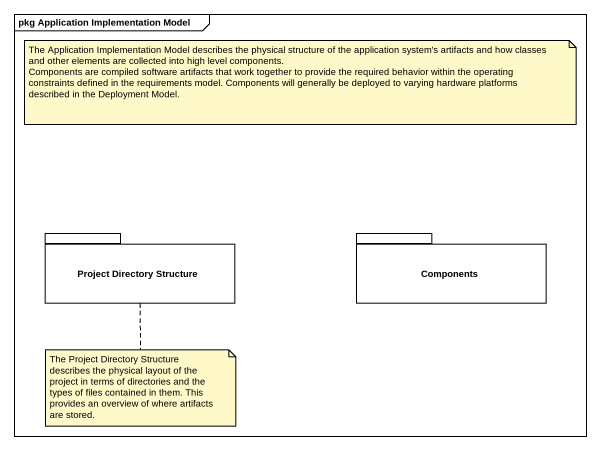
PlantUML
@startuml
mainframe pkg Application Implementation Model
package "Project Directory Structure" as Project_Directory_Structure {
}
package Components {
}
note as N1
  The Application Implementation Model describes the physical structure of the application system's artifacts and how classes and other elements are collected into high level components.
  Components are compiled software artifacts that work together to provide the required behavior within the operating constraints defined in the requirements model. Components will generally be deployed to varying hardware platforms described in the Deployment Model.
end note
note bottom of Project_Directory_Structure : The Project Directory Structure describes the physical layout of the project in terms of directories and the types of files contained in them. This provides an overview of where artifacts are stored.
@enduml
